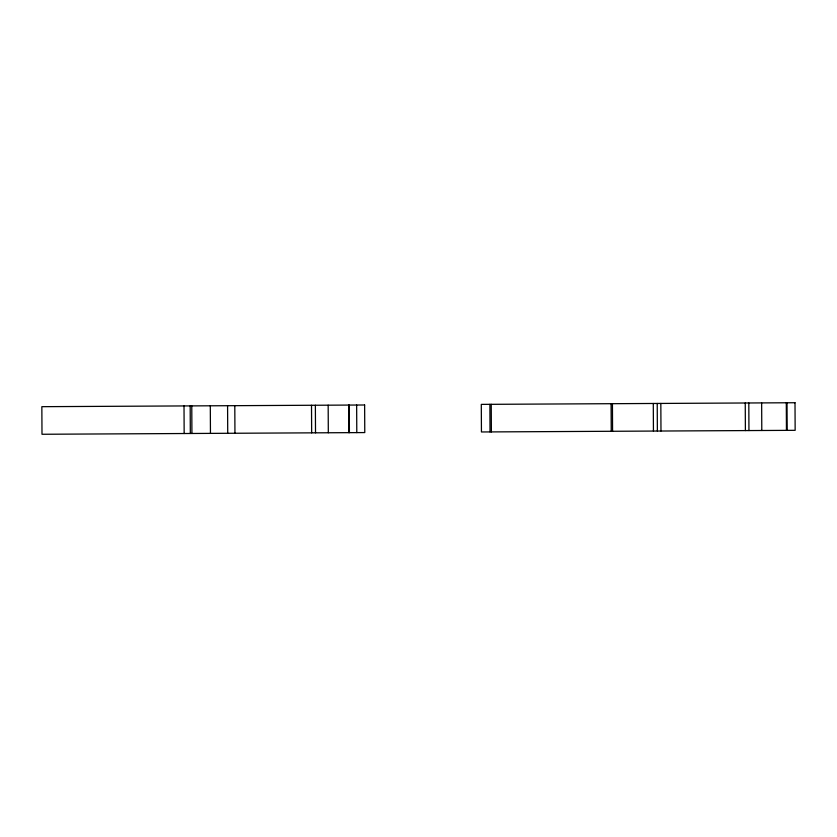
<?xml version="1.0" encoding="UTF-8"?>
<svg xmlns="http://www.w3.org/2000/svg" width="837" height="837" viewBox="0 0 837 837"><rect width="100%" height="100%" fill="white"/><g stroke="black" fill="none" stroke-linecap="round" stroke-linejoin="round"><path stroke-width="1.26" d="M787.031 402.775L787.167 430.364M786.299 402.785L786.445 430.364M761.649 402.911L761.796 430.49M748.812 402.974L748.948 430.563M745.244 402.995L745.39 430.584M660.832 403.434L660.979 431.024M657.223 403.455L657.369 431.045M653.289 403.476L653.435 431.065M612.433 403.696L612.569 431.275M611.094 403.696L611.24 431.285M491.235 404.323L491.382 431.913M489.886 404.334L490.022 431.913M356.646 405.035L356.792 432.614M349.27 405.066L349.416 432.656M348.631 405.077L348.778 432.656M328.167 405.181L328.313 432.76M315.371 405.244L315.518 432.834M311.51 405.265L311.657 432.855M234.799 405.673L234.946 433.252M227.58 405.704L227.727 433.294M210.307 405.799L210.453 433.378M191.778 405.893L191.924 433.482M190.177 405.903L190.323 433.482M184.014 405.935L184.161 433.524M364.629 404.993L41.85 406.677L41.996 434.267L364.775 432.572L364.629 404.993M795.004 402.733L481.296 404.376L481.442 431.965L795.15 430.323L795.004 402.733"/></g></svg>
